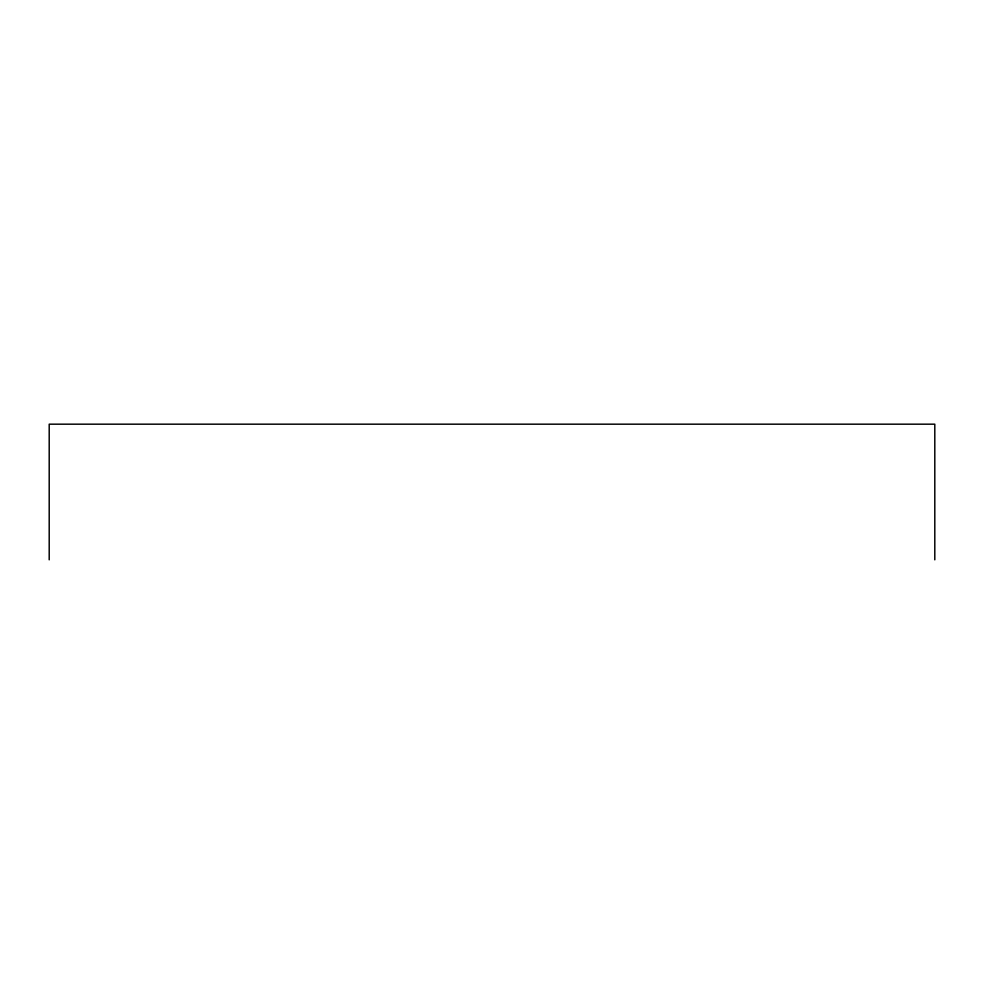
<?xml version="1.0" encoding="UTF-8"?>
<svg xmlns="http://www.w3.org/2000/svg" width="984" height="984" viewBox="0 0 984 984"><rect width="100%" height="100%" fill="white"/><g stroke="black" fill="none" stroke-linecap="round" stroke-linejoin="round"><path stroke-width="1.48" d="M934.8 559.822L934.8 424.178L49.2 424.178L49.2 559.822"/></g></svg>
